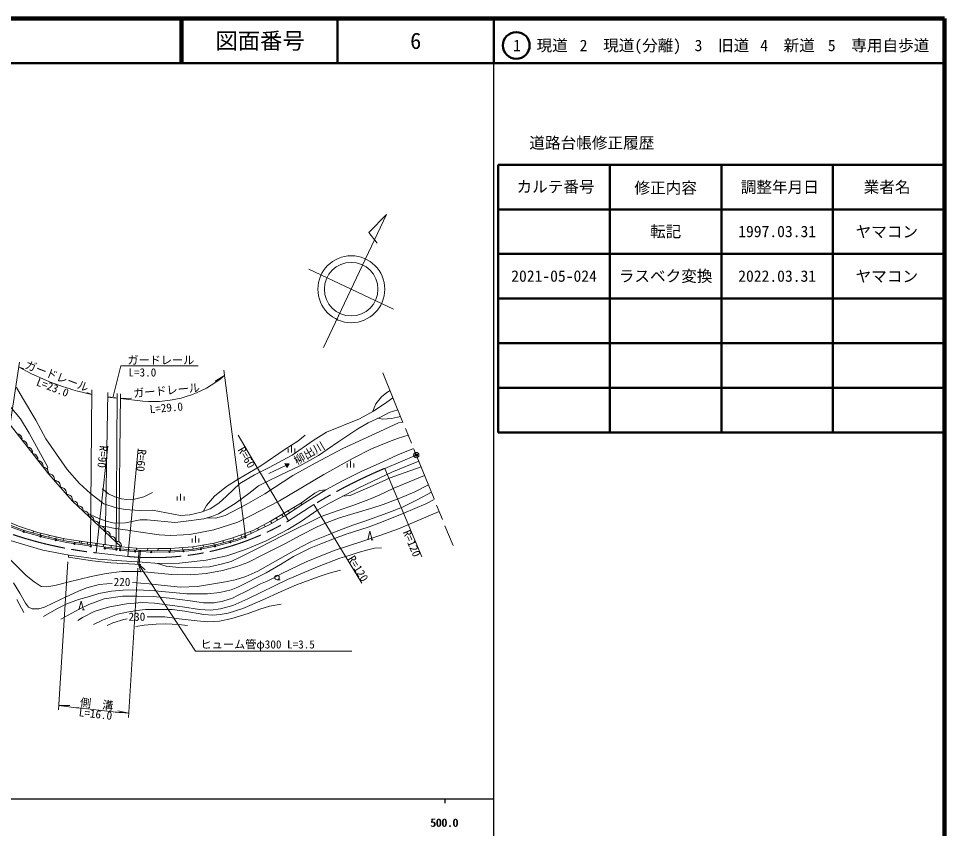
# Model space of a CAD drawing. Units: millimetres, scale not verified. Extents: x 40000 to 680000, y 20000 to 380000.
# Drawn here: x 472481 to 680000, y 198357 to 380000 of the extents above; entities that cross this region are included whole.
import ezdxf
from ezdxf.enums import TextEntityAlignment as Align

# ---------------------------------------------------------------- set-up
doc = ezdxf.new("R2010")
doc.units = ezdxf.units.MM
doc.header["$LTSCALE"] = 1000
doc.header["$PDMODE"] = 32
doc.header["$PDSIZE"] = 500
doc.linetypes.add('CHAIN', pattern=[18.5, 12, -1.5, 3.5, -1.5])
doc.linetypes.add('DASHED', pattern=[7.5, 6, -1.5])
for name, color, linetype, lineweight in [('M-BGD', 7, 'Continuous', 13), ('M-BMK', 2, 'CHAIN', 13), ('M-BMK-SRVR', 3, 'Continuous', 13), ('M-STR-HTXT', 7, 'Continuous', 13), ('M-TTL', 2, 'Continuous', 140), ('M-TTL-BAND', 7, 'Continuous', 25), ('M-TTL-FRAM', 2, 'Continuous', 50), ('M-TTL-LINE', 7, 'Continuous', 50)]:
    doc.layers.add(name, color=color, linetype=linetype, lineweight=lineweight)
for name, color, linetype in [('M-BMK-HTXT', 7, 'Continuous'), ('M-OTRS', 6, 'Continuous'), ('M-TTL-TXT', 7, 'Continuous')]:
    doc.layers.add(name, color=color, linetype=linetype)
doc.styles.add('ＭＳ ゴシック', font='')
doc.styles.get('ＭＳ ゴシック').set_extended_font_data('MS Gothic')

msp = doc.modelspace()

# ---------------------------------------------------------------- hatches: boundary and pattern name
at = {"layer": 'M-BGD'}
for points in [[(532612, 279336), (533115, 280134), (532177, 280236)], [(473511, 264898, -1), (473811, 264898, -0.41421), (473661, 264748, -0.41421)], [(477270, 263862, -1), (477570, 263862, -0.41421), (477420, 263712, -0.41421)], [(523174, 263656, -1), (523474, 263656, -0.41421), (523324, 263506, -0.41421)], [(480717, 263026, -1), (481017, 263026, -0.41421), (480867, 262876, -0.41421)], [(484880, 262211, -1), (485180, 262211, -0.41421), (485030, 262061, -0.41421)], [(488505, 261656, -1), (488805, 261656, -0.41421), (488655, 261506, -0.41421)], [(516388, 261644, -1), (516688, 261644, -0.41421), (516538, 261494, -0.41421)], [(519838, 262547, -1), (520138, 262547, -0.41421), (519988, 262397, -0.41421)], [(491645, 261180, -1), (491945, 261180, -0.41421), (491795, 261030, -0.41421)], [(494267, 260887, -1), (494567, 260887, -0.41421), (494417, 260737, -0.41421)], [(495103, 260796, -1), (495403, 260796, -0.41421), (495253, 260646, -0.41421)], [(498444, 260511, -1), (498744, 260511, -0.41421), (498594, 260361, -0.41421)], [(502074, 260358, -1), (502374, 260358, -0.41421), (502224, 260208, -0.41421)], [(506173, 260403, -1), (506473, 260403, -0.41421), (506323, 260253, -0.41421)], [(509271, 260547, -1), (509571, 260547, -0.41421), (509421, 260397, -0.41421)], [(513187, 261014, -1), (513487, 261014, -0.41421), (513337, 260864, -0.41421)]]:
    msp.add_hatch(color=256, dxfattribs=at).paths.add_polyline_path(points)

# ---------------------------------------------------------------- linework, layer by layer
for p, q in [((532911, 282676), (532911, 283576)), ((533661, 282676), (533661, 284176)), ((534411, 282676), (534411, 283576)), ((532177, 280236), (532612, 279336)), ((533115, 280134), (532177, 280236)), ((546128, 279284), (546128, 280184)), ((546878, 279284), (546878, 280784)), ((547628, 279284), (547628, 280184)), ((532394, 279786), (528612, 277959)), ((533115, 280134), (532612, 279336)), ((508067, 271918), (508067, 272818)), ((508817, 271918), (508817, 273418)), ((509567, 271918), (509567, 272818)), ((534474, 269981), (534220, 270407)), ((535991, 270958), (535771, 271328)), ((530540, 267568), (530258, 268035)), ((531823, 268306), (531525, 268799)), ((533221, 269174), (532941, 269646)), ((526256, 265300), (526048, 265686)), ((527779, 266058), (527543, 266493)), ((529221, 266809), (528974, 267266)), ((475738, 264637), (475868, 265031)), ((477365, 264188), (477456, 264569)), ((479247, 263702), (479347, 264116)), ((480809, 263347), (480902, 263773)), ((512130, 262519), (512130, 264019)), ((520706, 263054), (520527, 263562)), ((522515, 263668), (522329, 264196)), ((523288, 263963), (523110, 264470)), ((524612, 264483), (524451, 264942)), ((482502, 262962), (482598, 263403)), ((486079, 262352), (486154, 262801)), ((486490, 262289), (486563, 262733)), ((487912, 262072), (487974, 262535)), ((489775, 261790), (489841, 262285)), ((491488, 261530), (491558, 262054)), ((493208, 261319), (493276, 261824)), ((495193, 261104), (495254, 261559)), ((511380, 262519), (511380, 263419)), ((511635, 260985), (511543, 261485)), ((512880, 262519), (512880, 263419)), ((513942, 261439), (513855, 261912)), ((516300, 261903), (516218, 262347)), ((518431, 262434), (518295, 262919)), ((551493, 263062), (551993, 263062)), ((497109, 260898), (497152, 261381)), ((498935, 260797), (498932, 261222)), ((501419, 260692), (501428, 261176)), ((503738, 260648), (503747, 261133)), ((506536, 260708), (506537, 261127)), ((509273, 260838), (509239, 261323)), ((530418, 254150), (531084, 254150)), ((486784, 247365), (487284, 247365))]:
    msp.add_line(p, q, dxfattribs=at)
at = {"layer": 'M-BGD', "linetype": 'DASHED'}
for p, q in [((499225, 257621), (499522, 260772)), ((499525, 257605), (499822, 260760))]:
    msp.add_line(p, q, dxfattribs=at)
at = {"layer": 'M-BGD'}
for points in [[(434955, 319417), (438336, 318620), (441935, 317358), (447091, 314611), (452374, 310684), (457118, 306191), (459552, 303223), (467354, 292963), (479172, 277910), (484556, 271769), (495513, 261527)], [(456995, 306830), (458508, 305976), (462593, 302005), (468987, 294930), (472957, 290194), (474888, 287017), (479053, 279421), (478905, 278918)], [(472004, 297233), (473399, 294952), (476328, 289963), (478611, 285767), (483417, 278879), (486178, 275703), (488647, 273490), (491592, 271131), (494362, 270253), (496406, 269894), (499591, 269695), (502483, 269740), (508799, 268559), (510880, 268691), (513414, 269273), (515425, 270017), (517409, 271313), (519058, 272900), (522104, 275714), (525385, 277672), (528636, 279346), (533824, 282090), (538483, 285335), (541506, 287271), (548880, 290230), (552024, 291965), (554996, 293956), (556392, 294958)], [(551780, 291830), (552528, 293552), (553800, 295124), (555039, 296108), (555743, 296553)], [(488069, 269023), (489942, 268077), (492110, 267275), (493952, 266862), (496480, 266904), (499754, 267555), (501327, 267546), (507480, 266941), (509447, 267192), (514003, 267790), (515780, 268319), (517334, 268941), (518753, 269831), (521010, 271223), (524084, 273446), (526276, 275175), (527877, 276006), (531288, 277700), (535507, 279667), (539719, 281985), (541671, 283357), (544243, 285155), (548523, 287983), (550869, 289311), (553572, 290633), (555550, 291632), (557493, 292251)], [(553036, 290371), (554128, 290116), (556033, 290285), (558093, 290773)], [(514773, 268019), (516622, 267966), (518777, 268581), (523496, 271005), (527650, 273390), (533942, 277484), (538987, 280319), (545138, 283555), (551502, 286513), (557658, 289315), (558616, 289487)], [(491136, 266164), (491977, 266107), (494174, 265642), (496982, 265276), (498866, 264983), (504014, 264223), (506547, 264092), (510903, 264281), (516271, 265361), (521668, 267052), (524653, 268518), (530934, 271824), (540888, 277737), (547510, 281426), (551623, 283494), (555614, 285149), (557441, 285815), (558839, 286298), (559812, 286546)], [(513876, 269444), (514586, 270764), (516420, 272896), (519092, 275029), (521683, 276683), (526811, 279675), (532207, 283401), (535068, 285236), (536729, 286574)], [(467931, 267637), (469805, 266666), (473753, 265184), (478570, 263856), (483293, 262782), (486868, 262231), (492074, 261441), (497464, 260859), (502894, 260630), (507514, 260729), (511635, 260985), (516959, 262033), (521398, 263242), (524479, 264417), (528789, 266560), (532291, 268576), (536656, 271386), (541318, 274328), (545062, 276314), (549295, 278428), (554112, 280607), (557510, 282175), (561011, 283599)], [(562174, 280737), (559410, 279613), (556157, 278240), (553273, 276924), (548738, 274771), (545733, 273203), (542186, 271329), (539540, 269810), (535666, 267133), (532859, 265424), (528014, 262894), (523315, 260896), (519175, 259531), (514521, 258534), (508555, 257828), (504001, 257757), (500164, 258050), (494425, 258431), (490308, 258789), (483838, 259663), (477949, 260760), (470572, 262965)], [(545125, 272882), (546806, 273063), (552505, 275491), (555784, 276961), (557868, 277716), (562684, 279483)], [(503644, 257784), (505534, 257215), (509137, 256782), (511883, 256865), (515267, 257045), (518181, 257699), (520126, 258230), (522313, 259254), (526485, 261376), (528828, 262586), (532188, 264294), (540329, 268296), (543857, 269566), (547388, 270815), (551008, 272109), (553309, 273099), (556571, 274651), (563469, 277554)], [(466999, 268044), (468621, 267822), (472465, 266154), (476777, 264732), (479550, 264067), (482854, 263347), (486857, 262684), (495460, 261531), (498932, 261222), (503789, 261133), (506466, 261127), (511548, 261486), (516306, 262364), (520257, 263467), (525079, 265162), (529073, 267320), (532236, 269227), (535915, 271414), (537582, 272676), (538903, 273572), (540042, 274177), (541318, 274328)], [(470452, 258811), (474231, 255095), (476008, 253638), (477533, 252653), (478802, 252555), (480614, 252864), (483808, 253697), (488784, 254850), (492107, 255548), (495604, 256015), (499768, 255984), (502229, 255750), (506850, 255285), (511000, 255266), (514509, 255531), (518214, 256200), (521403, 257130), (523843, 258012), (527384, 259771), (532452, 262373), (535629, 264050), (539431, 265969), (541245, 266824), (544199, 267976), (546867, 268788), (551640, 270159), (554208, 271013), (557941, 272462), (561299, 273882), (564343, 275403)], [(491199, 274555), (492678, 273402), (494029, 272765), (495571, 272319), (496714, 272160), (498503, 272189), (500595, 272710), (502479, 273682)], [(478112, 245883), (481073, 247589), (483288, 248733), (485939, 249726), (488404, 250418), (490485, 251041), (493317, 251600), (495958, 251837), (499251, 251888), (503050, 251689), (510199, 250992), (513151, 250949), (514848, 251005), (517629, 251264), (520128, 251890), (521636, 252510), (527962, 255661), (531206, 257557), (534094, 259337), (538006, 261262), (540235, 262229), (543305, 263397), (545915, 264384), (550865, 265930), (553806, 267042), (558841, 269091), (563744, 271169), (565662, 272160)], [(498030, 253510), (501748, 253251), (504470, 252926), (508766, 252446), (512577, 252639), (518837, 253655), (521046, 254099), (523445, 254845), (526091, 256091), (532322, 259586), (535816, 261511), (538138, 262732), (541845, 264222), (543698, 264996), (547389, 266358), (550073, 267307), (555244, 269115), (558511, 270403), (561991, 272117), (565001, 273786)], [(481963, 245324), (486095, 247524), (488245, 248573), (491677, 249838), (495763, 250428), (499092, 250479), (502650, 250373), (506314, 250033), (510982, 249437), (513914, 248967), (516301, 248937), (518262, 249332), (520437, 250006), (521572, 250624), (523441, 251509), (526675, 253218), (528198, 253855), (529543, 254515), (531509, 255560), (536978, 258183), (540218, 259518), (543438, 260759), (549639, 262820), (553434, 264044), (557624, 265548), (562324, 267602), (566779, 269413)], [(466948, 267696), (469683, 266391), (473661, 264898), (478497, 263565), (483237, 262487), (486823, 261934), (488655, 261656)], [(495253, 260796), (497441, 260560), (502891, 260330), (507526, 260429), (511674, 260687), (517028, 261740), (521491, 262957), (523324, 263656)], [(550743, 263062), (551243, 265062), (551743, 263062)], [(483664, 259696), (483713, 259181), (489028, 258382), (493171, 257935), (499896, 257586)], [(485764, 245030), (486811, 245685), (489410, 246985), (491108, 247557), (492916, 248041), (496717, 248765), (500179, 249016), (502952, 248899), (509236, 248091), (513041, 247500), (515589, 247324), (517724, 247627), (520542, 248383), (523837, 249856), (532781, 254197), (539519, 257032), (544508, 258944), (546596, 259578), (548582, 260280), (550749, 260851), (552255, 261194), (553804, 261333)], [(491795, 261180), (492035, 261144), (494417, 260887)], [(489263, 244134), (491318, 245069), (494667, 246402), (496783, 246892), (498993, 247252), (500931, 247432), (504722, 247470), (506938, 247431), (509755, 247099), (513980, 246313), (516066, 246205), (517676, 246345), (519495, 246630), (522718, 247685), (527077, 249568), (531336, 251514), (534767, 253008), (539859, 254901), (542097, 255632), (544657, 256299)], [(471364, 253427), (472739, 251128), (474039, 248924), (474690, 248023), (475560, 247644), (477011, 247589), (478334, 248028), (482007, 249760), (486080, 251657), (487827, 252308), (490549, 253041), (492273, 253236), (493491, 253300)], [(472103, 249704), (473652, 246816)], [(486034, 247365), (486534, 249365), (487034, 247365)], [(501316, 245855), (505302, 245856), (508496, 245348), (512517, 244892), (514810, 244676), (517557, 244854), (520252, 245433), (523952, 246586), (526550, 247577), (528694, 248203), (531367, 248686)], [(492365, 243850), (493593, 244444), (496055, 245243), (496808, 245380)], [(498758, 243644), (500629, 243941), (503293, 244209), (505531, 244230), (508309, 244132), (510348, 243855)]]:
    msp.add_lwpolyline(points, dxfattribs=at)
for centre, radius in [((473661, 264898), 150), ((477420, 263862), 150), ((523324, 263656), 150), ((480867, 263026), 150), ((485030, 262211), 150), ((488655, 261656), 150), ((516538, 261644), 150), ((519988, 262547), 150), ((491795, 261180), 150), ((494417, 260887), 150), ((495253, 260796), 150), ((498594, 260511), 150), ((502224, 260358), 150), ((506323, 260403), 150), ((509421, 260547), 150), ((513337, 261014), 150), ((530418, 254650), 500)]:
    msp.add_circle(centre, radius, dxfattribs=at)
for centre, radius, start, end in [((471957, 285637), 1316, 351.46072, 84.80814), ((473139, 284131), 1316, 351.46072, 84.80814), ((474322, 282624), 1316, 351.46072, 84.80814), ((475505, 281118), 1316, 351.46072, 84.80814), ((476687, 279611), 1316, 351.46072, 84.80814), ((477870, 278105), 1316, 351.46072, 84.80814), ((479261, 276630), 1282, 348.48904, 94.01046), ((480608, 275095), 1282, 348.48904, 94.01046), ((481954, 273560), 1282, 348.48904, 94.01046), ((483300, 272025), 1282, 348.48904, 94.01046), ((484813, 270847), 958, 348.2993, 105.5579), ((486008, 269729), 958, 348.2993, 105.5579), ((487203, 268612), 958, 348.2993, 105.5579), ((488398, 267495), 958, 348.2993, 105.5579), ((489593, 266378), 958, 348.2993, 105.5579), ((490803, 265226), 996, 348.04221, 105.81499), ((492048, 264061), 996, 348.04221, 105.81499), ((493294, 262897), 996, 348.04221, 105.81499), ((494539, 261733), 996, 348.04221, 105.81499)]:
    msp.add_arc(centre, radius, start, end, dxfattribs=at)
at = {"layer": 'M-BMK'}
for p, q in [((554121, 300542), (569875, 261798)), ((554550, 279117), (561616, 282109)), ((532992, 267346), (538670, 270989)), ((489867, 260171), (496982, 259360))]:
    msp.add_line(p, q, dxfattribs=at)
for centre, radius, start, end in [((499809, 349620), 90000, 227.94851, 263.65744), ((601134, 168528), 120000, 112.84266, 121.36785), ((502626, 319094), 60000, 264.60229, 300.40531)]:
    msp.add_arc(centre, radius, start, end, dxfattribs=at)
at = {"layer": 'M-BMK-SRVR'}
for p, q in [((540838, 306189), (554928, 336062)), ((554928, 336062), (551003, 331974)), ((551003, 331974), (552854, 329613)), ((537527, 323783), (556520, 314824))]:
    msp.add_line(p, q, dxfattribs=at)
for centre, radius in [((547062, 319286), 7500), ((547024, 319304), 6000), ((561616, 282109), 600)]:
    msp.add_circle(centre, radius, dxfattribs=at)
at = {"layer": 'M-OTRS'}
msp.add_point((561616, 282109), dxfattribs=at)
msp.add_point((561616, 282109), dxfattribs=at)
at = {"layer": 'M-STR-HTXT'}
for p, q in [((467362, 267886), (472667, 302937)), ((472507, 301875), (473648, 301424)), ((523374, 263843), (518507, 301104)), ((518662, 299918), (516568, 298636)), ((488908, 295711), (487754, 296129)), ((488593, 261969), (488918, 296730)), ((491868, 262013), (492465, 296122)), ((492447, 295115), (493184, 295121)), ((493733, 294957), (494614, 294856)), ((494614, 294856), (493901, 295041)), ((494378, 261193), (494622, 295870)), ((494933, 262647), (495349, 295804)), ((495336, 294774), (497790, 294838)), ((495336, 294774), (500345, 294203)), ((532992, 267346), (521697, 286594)), ((489867, 260171), (492526, 284094)), ((496982, 259360), (499259, 283466)), ((554550, 279117), (562902, 259290)), ((538670, 270989), (549413, 253367)), ((483546, 258165), (481436, 224967)), ((499395, 257612), (512111, 238124)), ((499395, 257612), (499926, 255809)), ((499395, 257612), (500831, 256400)), ((499227, 256710), (497106, 223253)), ((512111, 238124), (547209, 238124)), ((481500, 225968), (483955, 225953)), ((486000, 225385), (493689, 224515)), ((497170, 224251), (494765, 224744))]:
    msp.add_line(p, q, dxfattribs=at)
msp.add_lwpolyline([(493616, 294970), (495380, 302129), (512727, 302129)], dxfattribs=at)
for centre, radius, start, end in [((499809, 349620), 55000, 240.23686, 258.56824), ((502645, 319045), 24948, 264.71138, 309.94362), ((499809, 349620), 55000, 262.30744, 263.65744), ((499809, 349620), 125000, 261.57733, 263.65744), ((502626, 319094), 95000, 264.60229, 266.70765)]:
    msp.add_arc(centre, radius, start, end, dxfattribs=at)
at = {"layer": 'M-TTL'}
for p, q in [((680000, 380000), (40000, 380000)), ((680000, 20000), (680000, 380000))]:
    msp.add_line(p, q, dxfattribs=at)
at = {"layer": 'M-TTL-BAND'}
for p, q in [((579000, 20000), (579000, 370000)), ((40000, 205000), (579000, 205000)), ((568000, 205000), (568000, 204000))]:
    msp.add_line(p, q, dxfattribs=at)
at = {"layer": 'M-TTL-FRAM'}
for p, q in [((580000, 347197), (580000, 287197)), ((580000, 347197), (680000, 347197)), ((580000, 287197), (680000, 287197))]:
    msp.add_line(p, q, dxfattribs=at)
at = {"layer": 'M-TTL-LINE'}
for p, q in [((508747, 380000), (508747, 370000)), ((509247, 380000), (509247, 370000)), ((543997, 380000), (543997, 370000)), ((579000, 380000), (579000, 370000)), ((40000, 370000), (680000, 370000)), ((605000, 347197), (605000, 287197)), ((630000, 347197), (630000, 287197)), ((655000, 347197), (655000, 287197)), ((580000, 337197), (680000, 337197)), ((580000, 327197), (680000, 327197)), ((580000, 317197), (680000, 317197)), ((580000, 307197), (680000, 307197)), ((580000, 297197), (680000, 297197))]:
    msp.add_line(p, q, dxfattribs=at)
msp.add_circle((584031, 373958), 3000, dxfattribs=at)

# ---------------------------------------------------------------- texts
at = {"layer": 'M-BGD', "style": 'ＭＳ ゴシック'}
for s, p in [('220', (495678, 253648)), ('230', (499019, 245852))]:
    msp.add_text(s, height=1833, dxfattribs=at).set_placement(p, align=Align.MIDDLE_CENTER)
at = {"layer": 'M-BMK-HTXT', "style": 'ＭＳ ゴシック'}
msp.add_text('柳出川', height=1833, rotation=30.128, dxfattribs=at).set_placement((535110, 279365), align=Align.BOTTOM_LEFT)
at = {"layer": 'M-STR-HTXT', "style": 'ＭＳ ゴシック'}
for s, rotation, p in [('ガードレール', 339, (480559, 298419)), ('ガードレール', 5, (505773, 295123)), ('L=29.0', 5, (505723, 291245)), ('側\u3000溝', 353.547, (489827, 224796))]:
    msp.add_text(s, height=1833, rotation=rotation, dxfattribs=at).set_placement(p, align=Align.BOTTOM_CENTER)
for s, p in [('ガードレール', (496874, 301914)), ('L=3.0', (497115, 299174)), ('ヒューム管φ300 L=3.5', (513276, 238174))]:
    msp.add_text(s, height=1833, dxfattribs=at).set_placement(p, align=Align.BOTTOM_LEFT)
for s, rotation, p in [('L=23.0', 339, (480460, 298136)), ('L=16.0', 353.547, (489845, 224950))]:
    msp.add_text(s, height=1833, rotation=rotation, dxfattribs=at).set_placement(p, align=Align.TOP_CENTER)
for s, rotation, p in [('R=90', 263.657, (492526, 284094)), ('R=60', 300.405, (523108, 284190)), ('R=120', 292.843, (560273, 265531))]:
    msp.add_text(s, height=1833, rotation=rotation, dxfattribs=at).set_placement(p, align=Align.TOP_LEFT)
for s, rotation, p in [('R=60', 264.602, (498804, 283509)), ('R=120', 301.368, (545723, 258543))]:
    msp.add_text(s, height=1833, rotation=rotation, dxfattribs=at).set_placement(p, align=Align.BOTTOM_LEFT)
at = {"layer": 'M-TTL-BAND', "style": 'ＭＳ ゴシック'}
for p in [(567844, 198195), (568000, 198195)]:
    msp.add_text('500.0', height=1833, dxfattribs=at).set_placement(p, align=Align.BOTTOM_CENTER)
at = {"layer": 'M-TTL-TXT', "style": 'ＭＳ ゴシック'}
for s, height, p in [('図面番号', 3666, (526622, 375000)), ('6', 3666, (561497, 375000)), ('1\u3000現道', 2566, (589448, 373958)), ('2\u3000現道(分離)', 2566, (609619, 373958)), ('3\u3000旧道', 2566, (630121, 373958)), ('4\u3000新道', 2566, (644824, 373958)), ('5\u3000専用自歩道', 2566, (665228, 373958)), ('道路台帳修正履歴', 2566, (600968, 352113)), ('カルテ番号', 2566, (592839, 342277)), ('修正内容', 2566, (617509, 342023)), ('調整年月日', 2566, (643089, 342197)), ('業者名', 2566, (667134, 342197)), ('転記', 2566, (617500, 332245)), ('1997.03.31', 2566, (642500, 332245)), ('ヤマコン', 2566, (667077, 332189)), ('ラスベク変換', 2566, (617500, 322245)), ('2021-05-024', 2566, (592500, 322245)), ('2022.03.31', 2566, (642500, 322245)), ('ヤマコン', 2566, (667077, 322189))]:
    msp.add_text(s, height=height, dxfattribs=at).set_placement(p, align=Align.MIDDLE_CENTER)

doc.saveas('drawing.dxf')
